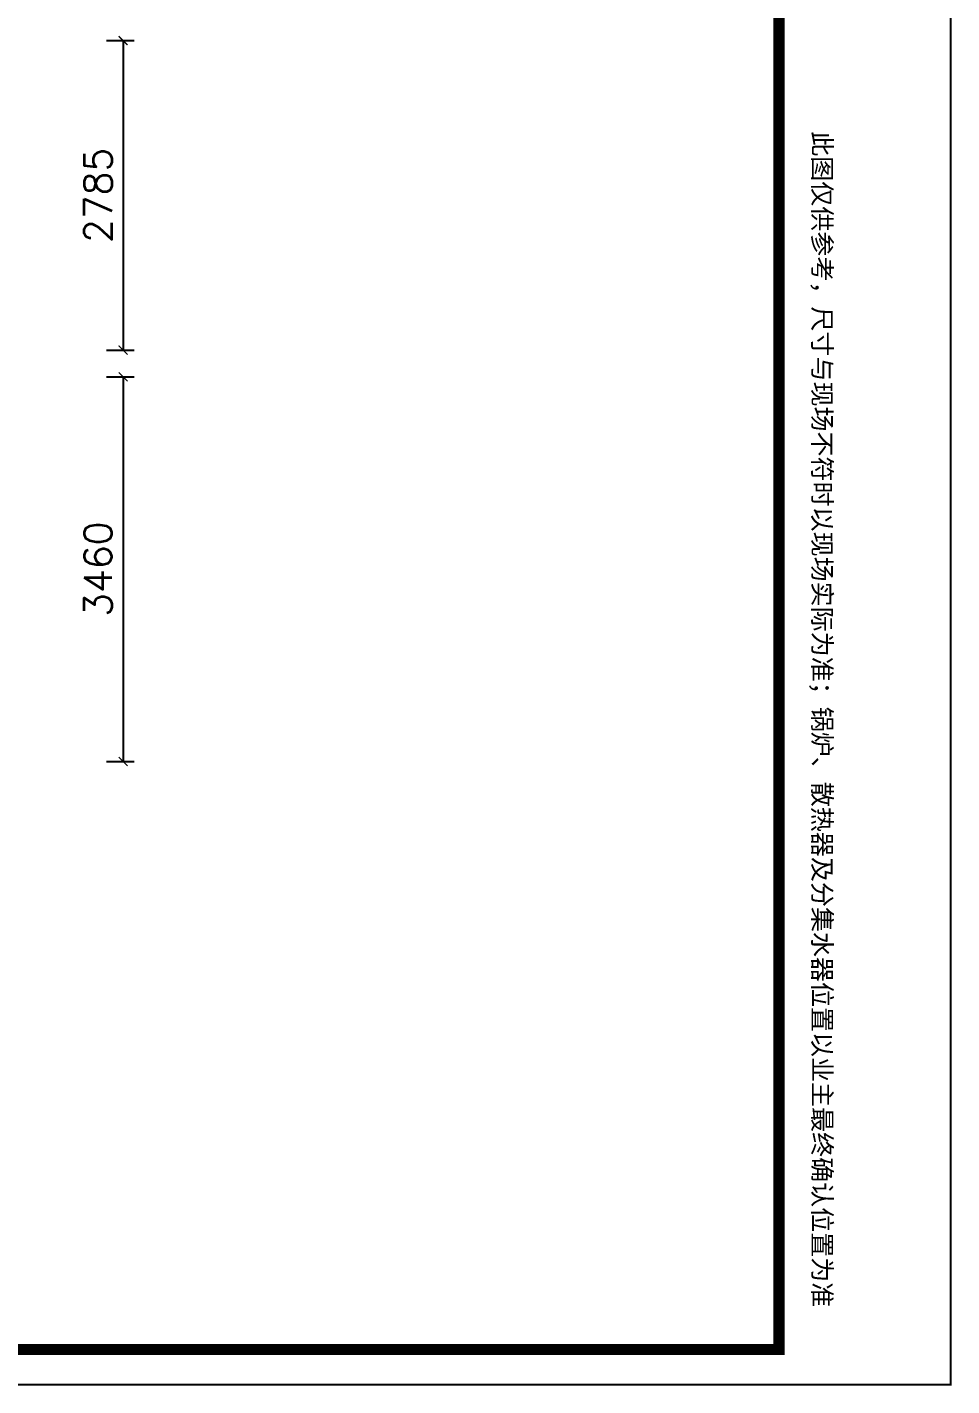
# Model space of a CAD drawing. Header units: millimetres. Extents: x -5096 to 255006, y -2833 to 77941.
# Drawn here: x 33258 to 41575, y -2833 to 9388 of the extents above; entities that cross this region are included whole.
import ezdxf

# ---------------------------------------------------------------- set-up
doc = ezdxf.new("R2010")
doc.units = ezdxf.units.MM
doc.layers.add('填充', color=7, linetype='Continuous', lineweight=9)
doc.styles.add('-宋体', font='', dxfattribs={"width": 0.8})
doc.styles.get("Standard").update_dxf_attribs({"font": 'txt', "bigfont": 'gbcbig.shx'})
doc.styles.get('-宋体').set_extended_font_data('SimSun')
doc.dimstyles.get("Standard").update_dxf_attribs({"dimscale": 100, "dimtxt": 3.5, "dimasz": 1, "dimexe": 2.5, "dimexo": 3, "dimgap": 1.5, "dimtad": 1, "dimdec": 0, "dimzin": 0, "dimdsep": 46, "dimtxsty": 'Standard', "dimblk": 'ARCHTICK', "dimcen": 0.09, "dimadec": 0, "dimazin": 0, "dimtfac": 1, "dimtdec": 0, "dimtix": 1, "dimtmove": 2, "dimatfit": 3, "dimfxl": 0, "dimtolj": 1, "dimtzin": 0, "dimarcsym": 0})

# ---------------------------------------------------------------- blocks, each defined once
blk = doc.blocks.new('_ArchTick')
at = {"color": 0, "linetype": 'ByBlock', "const_width": 0.15}
blk.add_lwpolyline([(-0.5, -0.5), (0.5, 0.5)], dxfattribs=at)
blk = doc.blocks.new('*D54')
at = {"color": 8, "lineweight": -2}
for p, q in [((33972, 9268), (34221, 9268)), ((34121, 9268), (34121, 6483)), ((33972, 6483), (34221, 6483))]:
    blk.add_line(p, q, dxfattribs=at)
at = {"layer": 'Defpoints', "color": 0}
for p in [(33772, 9268), (33772, 6483), (34121, 6483)]:
    blk.add_point(p, dxfattribs=at)
at = {"color": 8, "lineweight": -2, "xscale": 80, "yscale": 80, "zscale": 80}
for p, rotation in [((34121, 9268), 90), ((34121, 6483), 270)]:
    blk.add_blockref('_ArchTick', p, dxfattribs=dict(at, rotation=rotation))
at = {"color": 3, "insert": (33896, 7875), "char_height": 250, "attachment_point": 5, "rotation": 90}
blk.add_mtext('2785', dxfattribs=at)
blk = doc.blocks.new('*D55')
at = {"color": 8, "lineweight": -2}
for p, q in [((33972, 6243), (34221, 6243)), ((34121, 6243), (34121, 2783)), ((33972, 2783), (34221, 2783))]:
    blk.add_line(p, q, dxfattribs=at)
at = {"layer": 'Defpoints', "color": 0}
for p in [(33772, 6243), (33772, 2783), (34121, 2783)]:
    blk.add_point(p, dxfattribs=at)
at = {"color": 8, "lineweight": -2, "xscale": 80, "yscale": 80, "zscale": 80}
for p, rotation in [((34121, 6243), 90), ((34121, 2783), 270)]:
    blk.add_blockref('_ArchTick', p, dxfattribs=dict(at, rotation=rotation))
at = {"color": 3, "insert": (33896, 4513), "char_height": 250, "attachment_point": 5, "rotation": 90}
blk.add_mtext('3460', dxfattribs=at)

msp = doc.modelspace()

# ---------------------------------------------------------------- linework, layer by layer
at = {"color": 0, "const_width": 100}
msp.add_lwpolyline([(40020.5, 17858.9), (40020.5, -2505), (12365.1, -2505), (12365.1, 17858.9), (40020.5, 17858.9)], dxfattribs=at)
at = {"layer": '填充', "color": 0, "const_width": 19.1}
msp.add_lwpolyline([(11865.1, 18176.9), (41565.1, 18176.9), (41565.1, -2823.1), (11865.1, -2823.1)], close=True, dxfattribs=at)

# ---------------------------------------------------------------- texts
at = {"layer": '填充', "color": 0, "insert": (40491.2, 8451.8), "char_height": 165, "width": 12285.642, "attachment_point": 1, "rotation": 270, "style": '-宋体'}
msp.add_mtext('{\\fSimSun|b0|i0|c134|p2;\\W1;此图仅供参考，尺寸与现场不符时以现场实际为准；锅炉、散热器及分集水器位置以业主最终确认位置为准}', dxfattribs=at)

# ---------------------------------------------------------------- dimensions: what is measured, and where the dimension line sits
for base, p1, p2, picture, middle in [((34120.8, 6482.8), (33772, 9267.8), (33772, 6482.8), '*D54', (33895.8, 7875.3)), ((34120.8, 2782.8), (33772, 6242.8), (33772, 2782.8), '*D55', (33895.8, 4512.8))]:
    dim = msp.add_linear_dim(base=base, p1=p1, p2=p2, angle=90, dimstyle='Standard', override={"dimtxt": 2.5, "dimasz": 0.8, "dimexe": 1, "dimexo": 2, "dimgap": 1, "dimzin": 8, "dimdsep": 44, "dimcen": 0, "dimclrd": 8, "dimclre": 8, "dimclrt": 3, "dimfxl": 3, "dimtolj": 0, "dimtzin": 8})
    dim.commit()
    dim.dimension.update_dxf_attribs({"geometry": picture, "text_midpoint": middle})

doc.saveas('drawing.dxf')
